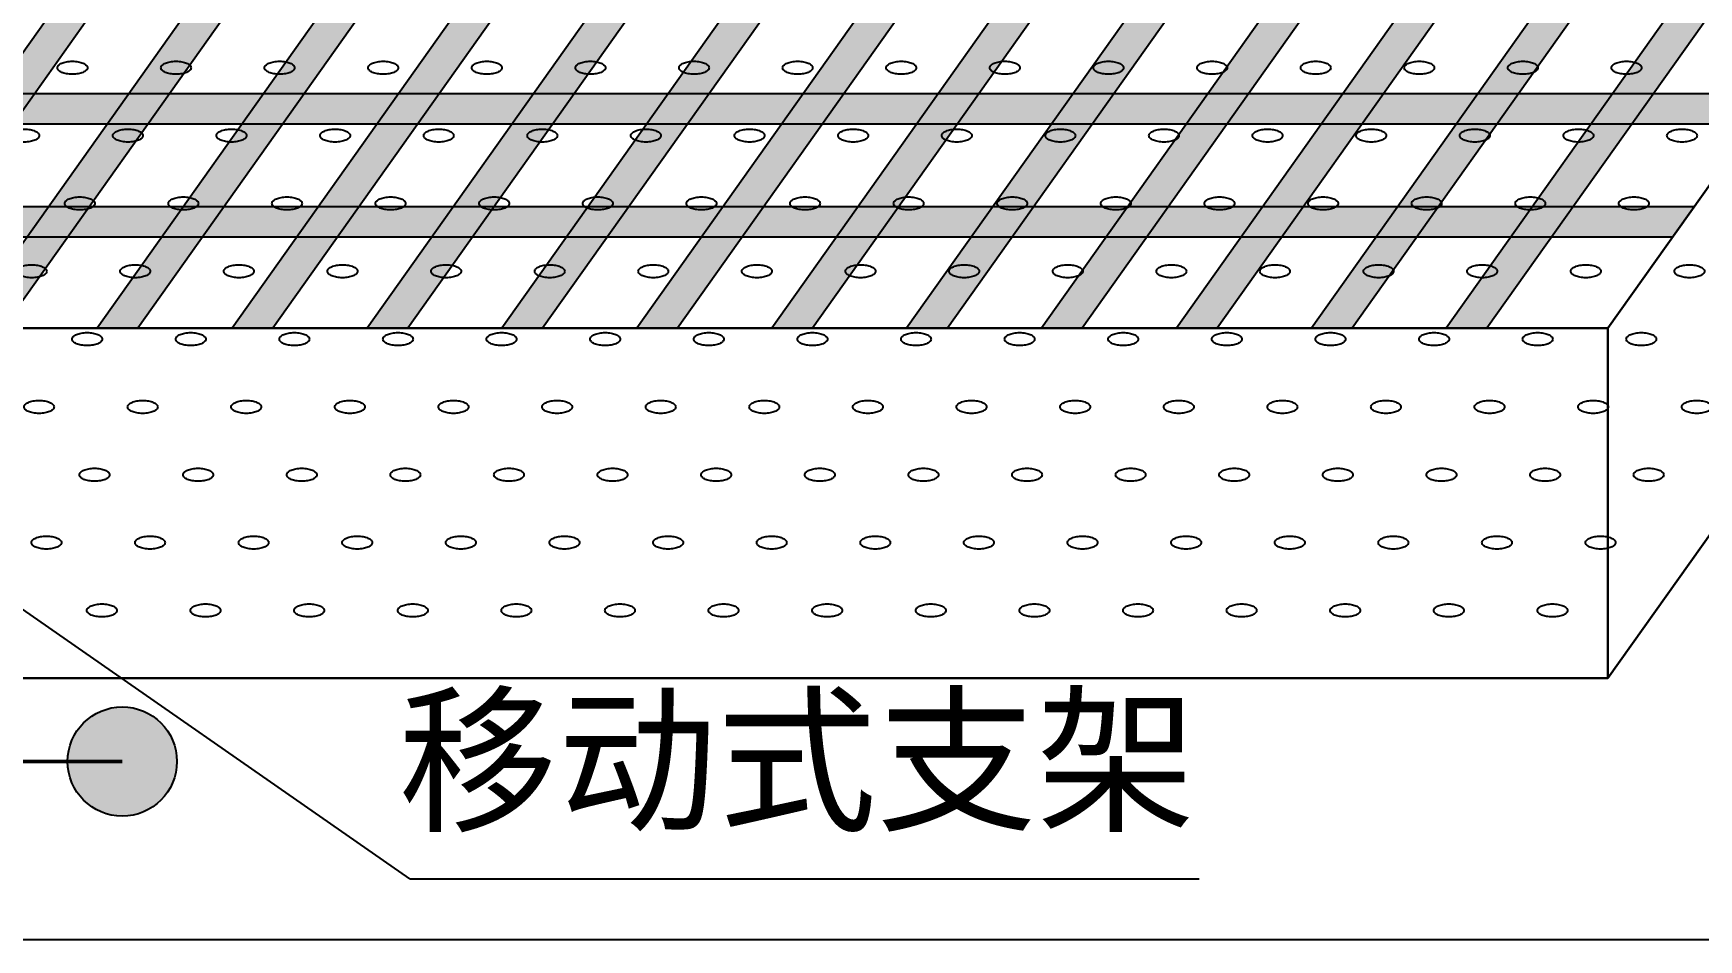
# Model space of a CAD drawing. Header units: millimetres. Extents: x -168 to 2937, y -666 to 1342.
# Drawn here: x 2810.3 to 2881.5, y -137.4 to -98.7 of the extents above; entities that cross this region are included whole.
import ezdxf

# ---------------------------------------------------------------- set-up
doc = ezdxf.new("R2010")
doc.units = ezdxf.units.MM
doc.linetypes.add('CENTER', pattern=[2, 1.25, -0.25, 0.25, -0.25])
doc.styles.add('说明', font='', dxfattribs={"height": 3})
doc.styles.get('说明').set_extended_font_data('SimSun')

msp = doc.modelspace()

# ---------------------------------------------------------------- hatches: boundary and pattern name
h = msp.add_hatch(color=7)
h.paths.add_polyline_path([(2864.859, -61.547, 1), (2860.188, -61.547, 1)])
h.paths.add_polyline_path([(2843.042, -61.547, 1), (2838.371, -61.547, 1)])
h.paths.add_polyline_path([(2816.465, -129.82, 1), (2811.794, -129.82, 1)])
h.paths.add_polyline_path([(2794.648, -129.82, 1), (2789.977, -129.82, 1)])
at = {"ltscale": 5}
for points in [[(2836.876, -63.883), (2835.135, -63.883), (2801.528, -111.294), (2803.269, -111.294)], [(2842.641, -63.883), (2840.901, -63.883), (2807.294, -111.294), (2809.035, -111.294)], [(2848.407, -63.883), (2846.667, -63.883), (2813.06, -111.294), (2814.8, -111.294)], [(2854.173, -63.883), (2852.432, -63.883), (2818.825, -111.294), (2820.566, -111.294)], [(2859.939, -63.883), (2858.198, -63.883), (2824.591, -111.294), (2826.332, -111.294)], [(2865.704, -63.883), (2863.964, -63.883), (2830.357, -111.294), (2832.097, -111.294)], [(2871.47, -63.883), (2869.73, -63.883), (2836.123, -111.294), (2837.863, -111.294)], [(2877.236, -63.883), (2875.495, -63.883), (2841.888, -111.294), (2843.629, -111.294)], [(2883.002, -63.883), (2881.261, -63.883), (2847.654, -111.294), (2849.395, -111.294)], [(2888.767, -63.883), (2887.027, -63.883), (2853.42, -111.294), (2855.16, -111.294)], [(2894.533, -63.883), (2892.792, -63.883), (2859.186, -111.294), (2860.926, -111.294)], [(2900.299, -63.883), (2898.558, -63.883), (2864.951, -111.294), (2866.692, -111.294)], [(2906.064, -63.883), (2904.324, -63.883), (2870.717, -111.294), (2872.458, -111.294)], [(2884.75, -101.246), (2787.329, -101.246), (2786.407, -102.545), (2883.829, -102.545)], [(2881.325, -106.078), (2783.903, -106.078), (2782.982, -107.378), (2880.403, -107.378)]]:
    msp.add_hatch(color=8, dxfattribs=at).paths.add_polyline_path(points)

# ---------------------------------------------------------------- linework, layer by layer
for p, q in [((2835.135, -63.883), (2801.528, -111.294)), ((2836.876, -63.883), (2803.269, -111.294)), ((2840.901, -63.883), (2807.294, -111.294)), ((2842.641, -63.883), (2809.035, -111.294)), ((2846.667, -63.883), (2813.06, -111.294)), ((2848.407, -63.883), (2814.8, -111.294)), ((2852.432, -63.883), (2818.825, -111.294)), ((2854.173, -63.883), (2820.566, -111.294)), ((2858.198, -63.883), (2824.591, -111.294)), ((2859.939, -63.883), (2826.332, -111.294)), ((2863.964, -63.883), (2830.357, -111.294)), ((2865.704, -63.883), (2832.097, -111.294)), ((2869.73, -63.883), (2836.123, -111.294)), ((2871.47, -63.883), (2837.863, -111.294)), ((2875.495, -63.883), (2841.888, -111.294)), ((2877.236, -63.883), (2843.629, -111.294)), ((2881.261, -63.883), (2847.654, -111.294)), ((2883.002, -63.883), (2849.395, -111.294)), ((2887.027, -63.883), (2853.42, -111.294)), ((2888.767, -63.883), (2855.16, -111.294)), ((2892.792, -63.883), (2859.186, -111.294)), ((2894.533, -63.883), (2860.926, -111.294)), ((2898.558, -63.883), (2864.951, -111.294)), ((2900.299, -63.883), (2866.692, -111.294)), ((2904.324, -63.883), (2870.717, -111.294)), ((2906.064, -63.883), (2872.458, -111.294)), ((2787.329, -101.246), (2884.75, -101.246)), ((2786.407, -102.545), (2883.829, -102.545)), ((2783.903, -106.078), (2881.325, -106.078)), ((2782.982, -107.378), (2880.403, -107.378)), ((2826.427, -134.836), (2803.221, -118.688)), ((2826.427, -134.836), (2860.16, -134.836))]:
    msp.add_line(p, q)
at = {"lineweight": 30}
for p, q in [((2911.234, -63.883), (2877.627, -111.294)), ((2911.234, -78.849), (2877.627, -126.26)), ((2780.206, -111.294), (2877.627, -111.294)), ((2780.206, -111.294), (2861.665, -111.294)), ((2780.206, -126.26), (2877.627, -126.26)), ((2780.206, -126.26), (2861.665, -126.26))]:
    msp.add_line(p, q, dxfattribs=at)
at = {"lineweight": 30, "ltscale": 5}
msp.add_line((2877.627, -111.294), (2877.627, -126.26), dxfattribs=at)
at = {"color": 253, "lineweight": 50}
msp.add_line((2792.313, -129.82), (2814.13, -129.82), dxfattribs=at)
at = {"ltscale": 5}
msp.add_lwpolyline([(2773.136, 7.316), (2935.547, 7.316), (2935.547, -137.441), (2773.136, -137.441)], close=True, dxfattribs=at)
msp.add_circle((2814.13, -129.82), 2.336)
at = {"linetype": 'CENTER', "ltscale": 5}
for centre in [(2811.998, -100.151), (2816.426, -100.151), (2820.854, -100.151), (2825.282, -100.151), (2829.711, -100.151), (2834.139, -100.151), (2838.567, -100.151), (2842.995, -100.151), (2847.424, -100.151), (2851.852, -100.151), (2856.28, -100.151), (2860.708, -100.151), (2865.137, -100.151), (2869.565, -100.151), (2873.993, -100.151), (2878.421, -100.151), (2809.941, -103.052), (2814.37, -103.052), (2818.798, -103.052), (2823.226, -103.052), (2827.654, -103.052), (2832.083, -103.052), (2836.511, -103.052), (2840.939, -103.052), (2845.367, -103.052), (2849.796, -103.052), (2854.224, -103.052), (2858.652, -103.052), (2863.08, -103.052), (2867.509, -103.052), (2871.937, -103.052), (2876.365, -103.052), (2880.793, -103.052), (2812.313, -105.953), (2816.741, -105.953), (2821.17, -105.953), (2825.598, -105.953), (2830.026, -105.953), (2834.454, -105.953), (2838.883, -105.953), (2843.311, -105.953), (2847.739, -105.953), (2852.167, -105.953), (2856.596, -105.953), (2861.024, -105.953), (2865.452, -105.953), (2869.88, -105.953), (2874.309, -105.953), (2878.737, -105.953), (2810.257, -108.854), (2814.685, -108.854), (2819.113, -108.854), (2823.542, -108.854), (2827.97, -108.854), (2832.398, -108.854), (2836.826, -108.854), (2841.255, -108.854), (2845.683, -108.854), (2850.111, -108.854), (2854.539, -108.854), (2858.968, -108.854), (2863.396, -108.854), (2867.824, -108.854), (2872.252, -108.854), (2876.681, -108.854), (2881.109, -108.854), (2812.629, -111.755), (2817.057, -111.755), (2821.485, -111.755), (2825.914, -111.755), (2830.342, -111.755), (2834.77, -111.755), (2839.198, -111.755), (2843.627, -111.755), (2848.055, -111.755), (2852.483, -111.755), (2856.911, -111.755), (2861.34, -111.755), (2865.768, -111.755), (2870.196, -111.755), (2874.624, -111.755), (2879.053, -111.755), (2810.573, -114.656), (2815.001, -114.656), (2819.429, -114.656), (2823.857, -114.656), (2828.286, -114.656), (2832.714, -114.656), (2837.142, -114.656), (2841.57, -114.656), (2845.999, -114.656), (2850.427, -114.656), (2854.855, -114.656), (2859.283, -114.656), (2863.712, -114.656), (2868.14, -114.656), (2872.568, -114.656), (2876.996, -114.656), (2881.425, -114.656), (2812.944, -117.557), (2817.373, -117.557), (2821.801, -117.557), (2826.229, -117.557), (2830.657, -117.557), (2835.086, -117.557), (2839.514, -117.557), (2843.942, -117.557), (2848.37, -117.557), (2852.799, -117.557), (2857.227, -117.557), (2861.655, -117.557), (2866.083, -117.557), (2870.512, -117.557), (2874.94, -117.557), (2879.368, -117.557), (2810.888, -120.458), (2815.316, -120.458), (2819.745, -120.458), (2824.173, -120.458), (2828.601, -120.458), (2833.029, -120.458), (2837.458, -120.458), (2841.886, -120.458), (2846.314, -120.458), (2850.742, -120.458), (2855.171, -120.458), (2859.599, -120.458), (2864.027, -120.458), (2868.455, -120.458), (2872.884, -120.458), (2877.312, -120.458), (2813.26, -123.359), (2817.688, -123.359), (2822.117, -123.359), (2826.545, -123.359), (2830.973, -123.359), (2835.401, -123.359), (2839.83, -123.359), (2844.258, -123.359), (2848.686, -123.359), (2853.114, -123.359), (2857.543, -123.359), (2861.971, -123.359), (2866.399, -123.359), (2870.827, -123.359), (2875.256, -123.359)]:
    msp.add_ellipse(centre, major_axis=(-0.642, 0), ratio=0.431263, dxfattribs=at)

# ---------------------------------------------------------------- texts
at = {"insert": (2825.917, -127.276), "char_height": 5, "attachment_point": 1, "style": '说明'}
msp.add_mtext_dynamic_manual_height_columns('移动式支架', width=47.51357, gutter_width=15, heights=[0], dxfattribs=at)

doc.saveas('drawing.dxf')
